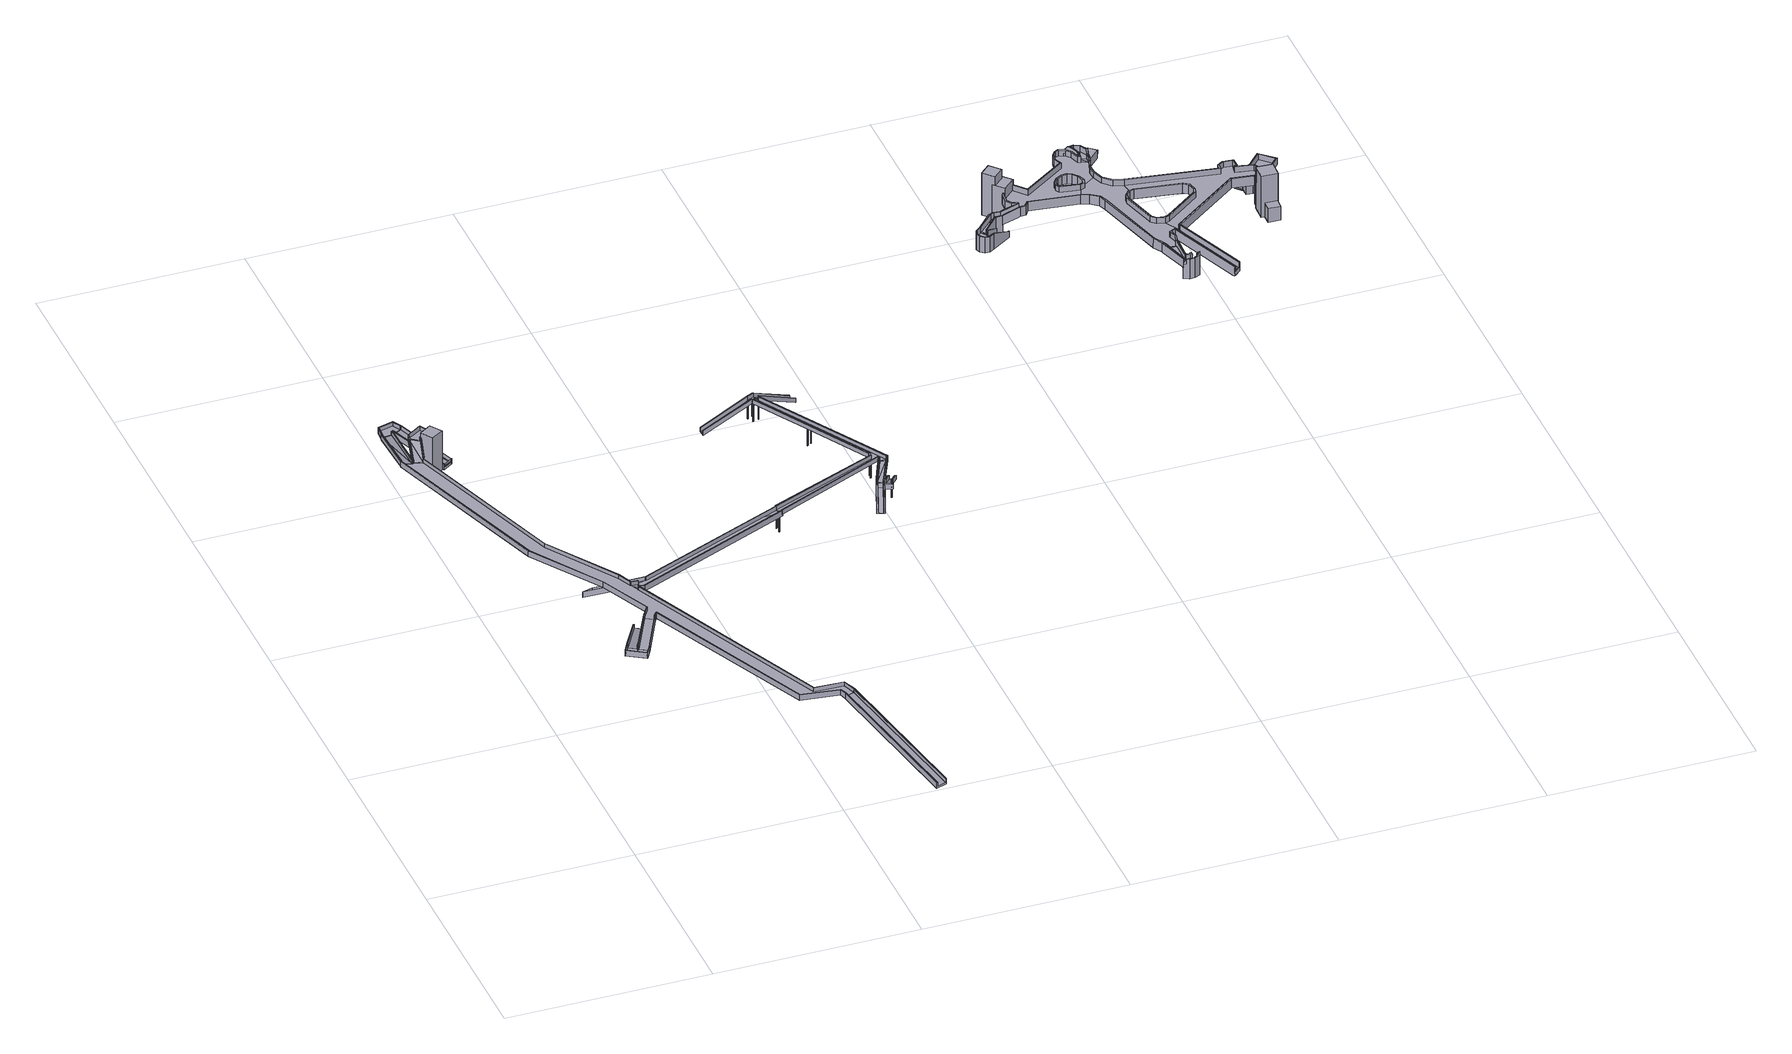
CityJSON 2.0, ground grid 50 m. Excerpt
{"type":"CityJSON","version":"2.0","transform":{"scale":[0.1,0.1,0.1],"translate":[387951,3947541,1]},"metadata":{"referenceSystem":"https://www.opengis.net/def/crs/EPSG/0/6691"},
"CityObjects":{
"bridge1":{"type":"Bridge","geometry":[{"type":"MultiSurface","lod":"2","boundaries":[[[0,1,2]],[[3,4,0]],[[0,5,3]],[[5,0,2]],[[6,4,7]],[[3,7,4]],[[8,9,10,11,12,13,14]],[[15,16,17,18,19,20]],[[21,22,23]],[[24,25,26,6]],[[27,28,7,3]],[[29,27,3,5,2,30]],[[4,6,26,31,32,33,1,0]],[[12,11,28,27]],[[30,13,12,29]],[[27,29,12]],[[19,33,32,20]],[[31,26,25,15,20]],[[32,31,20]],[[34,35,23,22]],[[35,34,9,36]],[[16,36,9,17]],[[17,37,18]],[[37,8,14]],[[17,8,37]],[[34,38,10,9]],[[9,8,17]],[[39,40,41]],[[42,43,44]],[[41,42,39]],[[43,42,41]],[[41,40,45]],[[42,44,46]],[[47,48,49,50,51,52,53]],[[54,55,56,57,58,59,60,61]],[[62,63,44,43]],[[41,45,64,65,62,43]],[[66,67,40,39,42,46,68,69]],[[53,63,62,47]],[[62,65,47]],[[47,65,64,48]],[[66,69,57]],[[66,57,56,67]],[[69,68,58,57]],[[50,49,70]],[[61,51,50]],[[54,61,50]],[[71,52,51]],[[55,54,70]],[[71,61,60]],[[50,70,54]],[[51,61,71]],[[64,45,40,67,56,55,70,49,48]],[[59,58,68,46]],[[72,73,74]],[[75,76,77]],[[77,76,78]],[[72,74,75]],[[76,75,74]],[[73,79,74]],[[80,81,82,83,84,85,86]],[[87,88,89,90,91,92,60,59,58]],[[93,94,73,72,75,77,95,96]],[[74,79,97,98,99,100,78,76]],[[93,96,83]],[[93,83,82,94]],[[95,84,83,96]],[[99,98,87]],[[58,100,99,87]],[[98,97,88,87]],[[92,86,101]],[[91,102,80]],[[60,92,101]],[[86,85,101]],[[86,92,91]],[[102,81,80]],[[90,102,91]],[[91,80,86]],[[78,100,58,59]],[[89,88,97,79]],[[103,104,105]],[[104,106,107]],[[107,108,104]],[[106,109,107]],[[109,110,107]],[[104,108,105]],[[111,90,89,88,112,113,114,115]],[[116,117,118,119,120,121]],[[122,123,105,108,107,110,124,125]],[[104,103,126,127,128,129,109,106]],[[122,125,112]],[[122,112,88,123]],[[124,113,112,125]],[[127,116,128]],[[121,130,131,132,129,128,116]],[[127,126,117,116]],[[111,119,133]],[[133,119,118]],[[134,115,114]],[[119,111,115]],[[135,134,136]],[[115,134,135,120]],[[111,133,90]],[[119,115,120]],[[137,109,129,132]],[[105,123,88,89]],[[109,137,138,139,110]],[[140,114,113,141]],[[142,143,140,141]],[[142,131,136,143]],[[144,124,110,139]],[[144,139,138,145]],[[145,138,137,132]],[[142,141,113,124,144,145,132,131]],[[143,136,134,114,140]],[[59,46,44,146,147,77,78]],[[85,84,148,149]],[[150,149,148,151]],[[53,52,150,151]],[[95,77,147,152]],[[152,147,146,153]],[[153,146,44,63]],[[53,151,148,84,95,152,153,63]],[[52,71,60,101,85,149,150]],[[154,155,156,157,158,159,160,161,162]],[[162,163,164,165,166,167,168,169,168,170,171,172,160,159,154]],[[173,174,175,176,177,178]],[[179,180,181,182,183,164,184,185]],[[186,172,171,187,188]],[[163,189,184,164]],[[161,190,189,163,162]],[[188,191,178,177,186]],[[189,190,185,184]],[[173,192,173,193,194,183,182,195,196,197,174]],[[198,199,197,196,200,201,202,203,195,182,181,204,205,206,207]],[[208,175,174,197,199,209]],[[204,181,180,210]],[[211,169,193,173,212]],[[213,214,215,216,187,171,170,217]],[[178,218,219,173]],[[168,169,211,220,221,222,223]],[[224,191,188,187,216]],[[213,217,225,226]],[[191,224,218,178]],[[222,226,225,223]],[[173,192,173,219,227,228,229,220,211,212]],[[173,192,173,178]],[[170,168,223,225,217]],[[213,226,222,221]],[[224,216,215,230,231,218]],[[232,233,167,166]],[[234,235,194,193,169,168,236]],[[235,234,237,238]],[[164,183,238,237,184]],[[167,233,239,240]],[[239,233,232,241]],[[241,232,166,165,242]],[[239,241,242,184,237,234,236,240]],[[238,183,194,235]],[[184,242,165,164]],[[240,236,168,167]],[[243,244,245,246,247,248]],[[203,249,250,195]],[[202,251,249,203]],[[201,252,251,202]],[[200,253,252,201]],[[196,254,253,200]],[[195,250,254,196]],[[154,247,246,155]],[[155,246,245,156]],[[156,245,244,157]],[[157,244,243,158]],[[158,243,248,159]],[[159,248,247,154]],[[255,256,257,258,259,260,24,6,7,261]],[[262,263,262,264,22,21]],[[263,265,266,267,268,269,270,262]],[[271,272,266,265,273]],[[274,275,274,276]],[[10,277,278,279,280,275,274,11]],[[281,282,260,259]],[[258,283,281,259]],[[283,258,257,273]],[[261,7,28,276]],[[282,281,283,273,265,263]],[[274,276,28,11]],[[272,284,285,267,266]],[[286,264,262,270,287,288,289,290,291,292,279,278,293]],[[279,292,287,270,269,294,295,296,297,298,299,280]],[[300,301,302,268,267,285,303,304,305,306,284,272,271]],[[294,269,268,302,307,308,309,310,301,300,275,280,299]],[[277,311,312,38,34,22,264,286,313,314,315,316,293,278]],[[10,38,312,317,318,319,320,311,277]],[[321,322,323,324]],[[25,24,260,282,263,325,322,321,326]],[[23,35,36,16,327,328]],[[24,25,15,25]],[[329,328,327,330,324,323,331,332]],[[329,332,263,262]],[[324,330,326,321]],[[322,325,331,323]],[[16,15,25,326,330,327]],[[332,331,325,263]],[[328,329,262,21,23]],[[333,255,261,334]],[[257,256,335,273]],[[300,271,275]],[[336,337,271,273]],[[338,339,340,337,336,341,333,334]],[[275,340,339,274]],[[333,341,335,256,255]],[[261,276,338,334]],[[341,336,273,335]],[[276,274,339,338]],[[340,275,271,337]],[[342,343,344,345,346]],[[347,348,344,349]],[[350,351,352,353,354,355,356,343,342]],[[351,357,358,352]],[[358,357,359,346,345,360,361,362]],[[363,354,353,362,361]],[[359,350,342,346]],[[360,345,344,348]],[[350,359,357,351]],[[361,360,348,347,348,364,363]],[[358,362,353,352]],[[349,344,352,365,366,367,368,369,370,371,2,1,372,373,374]],[[348,363,364]],[[356,375,376,352,344,343]],[[377,378,354,363,364,363]],[[379,19,18,380,381,382,383,384,385]],[[33,386,1]],[[13,387,176,388,14]],[[389,390,391,392,393,394]],[[395,389,394,396,397]],[[398,399,397,396,400,352,376]],[[400,401,365,352]],[[374,402,348,347,349]],[[373,372,403,379]],[[1,386,403,372]],[[30,2,371,404]],[[404,371,370,405]],[[406,405,370,369]],[[368,367,407,408]],[[366,409,407,367]],[[365,401,409,366]],[[410,377,363,348,402]],[[403,386,33,19,379]],[[405,406,387,13,30,404]],[[409,401,400,396,394,393,408,407]],[[390,389,395,411,412,413,414]],[[208,388,176,175]],[[385,384,415,416,417,418,419,420,421,422,423,424]],[[425,426,427,428,429,391,390,414,430,431,411,395,397,432,433,381,380,434,435,436,437,438]],[[355,439,440,420,419,416,415,441,442,443,444,445,375,356]],[[446,447,382,381,433,448,449,450,451,432,397,399]],[[452,453,383,382,447,454,455,446,399,398]],[[415,384,383,453,456,457,452,398,376,375,445,441]],[[458,210,180,179,392,391,429,438,437,459,460,434,380,18,37,14,388,208,209]],[[378,424,423,461,462,463,464,422,421,420,440,465,466,467,468,439,355,354]],[[378,377,410,469,385,424]],[[185,190,161,160,172,186,177,176,387,406,369,368,408,393,392,179]],[[470,471,472,473]],[[410,474,475,476,469]],[[477,379,385,478,479]],[[480,481,473,472]],[[482,483,471,470]],[[481,480,475,474]],[[483,482,477,479]],[[469,476,478,385]],[[477,482,470,473,481,474,410,402,374,373,379]],[[479,478,476,475,480,472,471,483]],[[484,485,486,487,488,489,230,215,214,213,221,490,491,492,103,105,89,79,73,493,494,495,496,497,498,499,500,501,502,503]],[[219,218,504,505,227]],[[506,505,504,507]],[[506,507,508,509,510]],[[511,512,513,514]],[[514,515,516,511]],[[516,515,517,518]],[[518,517,519,520]],[[521,522,523,524]],[[521,524,525,526]],[[527,526,525,528]],[[81,527,528,82]],[[529,530,118,117]],[[529,531,532,530]],[[531,222,221,220,532]],[[222,533,490,221]],[[489,534,231,230]],[[534,489,488,535]],[[535,488,487,536]],[[537,536,487,486]],[[484,538,539,485]],[[538,484,503,540]],[[540,503,502,541]],[[541,502,501,542]],[[500,543,544,542,501]],[[495,545,546,547,496]],[[545,495,494,548]],[[549,548,494,493]],[[94,549,493,73]],[[550,126,103,492]],[[551,550,492,491]],[[533,551,491,490]],[[231,534,535,536,537,508,507,504,218]],[[519,517,515,514,513,539,538,540,541,542,544,552]],[[549,94,82,528,525,524,523,546,545,548]],[[529,117,126,550,551,533,222,531]],[[505,506,510,553,512,511,516,518,520,554,555,556,522,521,526,527,81,102,90,133,118,530,532,220,229,228,227]],[[537,486,485,557,537,508]],[[513,512,513,539]],[[500,552,544,543]],[[523,522,523,546]],[[558,559,557,485]],[[508,560,561,562]],[[513,512,553,563,564]],[[537,557,559,565]],[[566,558,485,539]],[[565,560,508,509,508,537]],[[539,513,564,566]],[[553,562,561,563]],[[562,553,510,509,508]],[[564,563,561,560,565,559,558,566]],[[567,568,569,570,571,572,573,574]],[[575,576,577,578]],[[576,579,580,577]],[[581,580,579,582]],[[567,574,583,584]],[[585,583,574,573]],[[585,573,572,586,587]],[[588,584,583,585,587,582,579,576,575]],[[580,581,589,590,591,578,577]],[[592,591,578,575,578,591]],[[582,581,582,587]],[[593,594,571,570]],[[595,596,589,581,582]],[[597,592,591,590,598,599,600]],[[572,571,594,601,586]],[[602,593,570,569,603]],[[601,595,582,587,586]],[[599,602,603,604,600]],[[598,590,589,596]],[[604,603,569,568]],[[598,596,595,601,594,593,602,599]],[[500,543,500,499,498,497,605,567]],[[523,522,556,591,592,597,600,604,568,604]],[[520,519,588,575,578]],[[606,605,497,546]],[[552,500,567,584]],[[606,546,547,546,523,604]],[[552,584,588,519]],[[556,555,554,520,578,591]],[[584,567,605,606,604,568,567,584,588]],[[547,546,497,496]],[[520,519,552,519]],[[607,608,609,610]],[[121,120,135,611,612,609,608,130]],[[608,607,613,611,135,136,131,130]],[[610,614,613,607]],[[609,612,614,610]],[[615,616,617,618,619,620]],[[621,622,623,624]],[[625,626,627,628]],[[629,630,631,632,633,634]],[[635,636,637,638,639,640]],[[641,642,643,644]],[[645,646,647,648,649,650]],[[651,652,653,654,655,656]],[[657,658,659,660,661,662]],[[663,664,665,666,667,668]],[[669,670,671,672,673,674]],[[675,676,677,678,679,680]],[[681,682,683,684,685]],[[613,614,612,611]],[[686,687,688,689,690,691]],[[692,693,694,695,696,697]],[[698,699,700,701,702,703]],[[704,705,706,707,708,709]],[[251,252,253,254,250,249]],[[48,56,710,711]],[[455,644,643,446]],[[454,641,644,455]],[[447,642,641,454]],[[446,643,642,447]],[[457,628,627,452]],[[457,456,625,628]],[[456,453,626,625]],[[453,452,627,626]],[[291,662,661,292]],[[290,657,662,291]],[[289,658,657,290]],[[288,659,658,289]],[[287,660,659,288]],[[292,661,660,287]],[[651,656,284,306]],[[651,306,305,652]],[[304,653,652,305]],[[303,654,653,304]],[[285,655,654,303]],[[284,656,655,285]],[[310,650,649,301]],[[309,645,650,310]],[[308,646,645,309]],[[307,647,646,308]],[[302,648,647,307]],[[301,649,648,302]],[[298,640,639,299]],[[297,635,640,298]],[[296,636,635,297]],[[295,637,636,296]],[[294,638,637,295]],[[299,639,638,294]],[[629,634,311,320]],[[630,629,320,319]],[[631,630,319,318]],[[317,632,631,318]],[[633,632,317,312]],[[633,312,311,634]],[[619,293,316,620]],[[315,615,620,316]],[[314,616,615,315]],[[313,617,616,314]],[[286,618,617,313]],[[293,619,618,286]],[[468,686,691,439]],[[686,468,467,687]],[[466,688,687,467]],[[465,689,688,466]],[[440,690,689,465]],[[439,691,690,440]],[[464,664,663,422]],[[463,665,664,464]],[[462,666,665,463]],[[461,667,666,462]],[[461,423,668,667]],[[423,422,663,668]],[[418,621,624,419]],[[418,417,622,621]],[[417,416,623,622]],[[416,419,624,623]],[[437,680,679,459]],[[436,675,680,437]],[[435,676,675,436]],[[434,677,676,435]],[[460,678,677,434]],[[459,679,678,460]],[[428,674,673,429]],[[427,669,674,428]],[[426,670,669,427]],[[426,425,671,670]],[[425,438,672,671]],[[429,673,672,438]],[[206,703,702,207]],[[205,698,703,206]],[[204,699,698,205]],[[700,699,204,210,458]],[[199,198,701,700,458,209]],[[207,702,701,198]],[[413,697,696,414]],[[412,692,697,413]],[[411,693,692,412]],[[431,694,693,411]],[[430,695,694,431]],[[414,696,695,430]],[[451,709,708,432]],[[450,704,709,451]],[[449,705,704,450]],[[448,706,705,449]],[[433,707,706,448]],[[432,708,707,433]],[[444,685,684,445]],[[444,443,681,685]],[[443,442,682,681]],[[442,441,683,682]],[[441,445,684,683]]]}]},
"bridge2":{"type":"Bridge","geometry":[{"type":"MultiSurface","lod":"2","boundaries":[[[712,713,714]],[[712,715,713]],[[712,716,717]],[[716,718,719]],[[714,716,712]],[[716,719,717]],[[720,721,722,723,724,725,726]],[[727,728,729,730,731,732,733,734]],[[735,736,715,712]],[[717,719,737,738,735,712]],[[713,739,740,741,742,718,716,714]],[[735,722,721,736]],[[722,738,737,723]],[[735,738,722]],[[732,742,741,733]],[[740,739,743,744,734,733]],[[741,740,733]],[[726,730,729]],[[720,726,745]],[[729,745,726]],[[729,728,745]],[[726,725,730]],[[730,746,731]],[[746,725,724]],[[746,730,725]],[[747,748,743,739,713]],[[749,750,751]],[[749,752,750]],[[753,754,755]],[[749,753,752]],[[754,753,749]],[[753,755,756,757]],[[758,759,760,761,762,763,764,765,766,767,768]],[[769,770,771,772,773,774,775]],[[776,777,750,752,753,757,778,779]],[[749,751,780,781,782,783,755,754]],[[776,762,761,777]],[[776,779,762]],[[778,763,762,779]],[[775,783,782,769]],[[782,781,769]],[[769,781,780,770]],[[784,759,758]],[[768,773,772,768,785]],[[758,772,784]],[[772,771,784]],[[773,786,774]],[[758,768,772]],[[786,773,768]],[[764,786,768,765]],[[787,788,789]],[[789,790,787]],[[791,792,790,789]],[[793,794,795,788,787,796,797,798,799]],[[800,801,802,803,804,805,806,807]],[[808,809,810,797,811,812,813]],[[814,815,816,817,791,789,788,795]],[[790,792,818,819,820,821,822,823,824,796,787]],[[816,815,805]],[[805,815,806]],[[823,812,811,824]],[[825,819,826]],[[813,812,823,822]],[[820,819,825]],[[810,809,801,800]],[[809,802,801]],[[802,809,808]],[[796,824,811,797]],[[827,828,818,792]],[[829,830,831]],[[830,832,833]],[[834,835,829]],[[836,834,829]],[[830,833,831]],[[829,831,836]],[[837,838,839,840,841,842,843]],[[844,845,846,847,848,849,850]],[[851,852,834,836,831,833,853,854]],[[855,832,830,829,835,856,857,858]],[[841,852,851,842]],[[851,854,842]],[[842,854,853,843]],[[858,857,844]],[[858,844,850,855]],[[856,845,844,857]],[[859,840,839]],[[860,838,837]],[[847,838,848]],[[838,860,848]],[[846,859,847]],[[860,849,848]],[[839,838,847]],[[847,859,839]],[[853,833,832,855,850,849,860,837,843]],[[861,862,863]],[[864,865,866,863]],[[862,861,867]],[[861,868,869,867]],[[870,864,863]],[[870,863,862]],[[871,872,873,874,875,876,877,878]],[[879,880,881,882,883,884,885,886]],[[870,862,867,887,888,889,890,864]],[[891,868,861,892]],[[893,892,861,863]],[[894,893,863,866]],[[888,871,889]],[[889,871,878]],[[872,871,888,887]],[[891,892,883,882]],[[892,893,883]],[[884,883,893,894]],[[880,879,895]],[[874,886,896]],[[886,885,896]],[[895,874,873]],[[879,874,895]],[[896,875,874]],[[886,874,879]],[[868,891,882,881]],[[897,864,890,898]],[[899,900,901]],[[901,902,903]],[[901,904,905,906,869,868,881,907,908,909,902]],[[910,900,911]],[[900,899,911]],[[899,901,903]],[[912,913,914,915,916,917]],[[918,917,916,919,910,911,920,921]],[[922,923,918,921,924]],[[925,926,904,901]],[[927,925,901,900,910,919]],[[903,902,928,929,930,920,911,899]],[[925,927,914]],[[914,927,915]],[[919,916,915,927]],[[921,920,930,924]],[[924,929,928,922]],[[929,924,930]],[[931,932,933]],[[934,935,936]],[[937,938,933,939]],[[940,939,933,935,941]],[[938,931,933]],[[942,941,935,934]],[[936,943,944,945,946,947,948,934]],[[949,950,945,944,951]],[[952,953,931,954]],[[955,956,954,931,938,937]],[[942,934,948,957]],[[943,936,935,933,958,959]],[[958,933,932,960]],[[961,962,956,955]],[[952,954,956,962]],[[957,948,947]],[[959,958,951]],[[944,943,959,951]],[[958,960,949,951]],[[963,964,965]],[[963,965,966]],[[967,968,969]],[[970,967,969]],[[963,968,967]],[[963,967,964]],[[971,972,973,974,975]],[[962,961,976,977,952]],[[978,970,953,952]],[[967,970,978,979,980,981,965,964]],[[966,982,983,984,985,969,968,963]],[[979,977,980]],[[981,980,977,976]],[[977,979,978,952]],[[984,974,973,985]],[[983,974,984]],[[975,974,983,982]],[[986,987,988]],[[987,986,989]],[[799,989,793]],[[990,987,989]],[[991,986,988]],[[990,989,799]],[[992,993,994,995,996]],[[997,998,999,1000]],[[1001,991,1002,1000]],[[1003,1004,793,989,986,991,1001,1005]],[[1006,988,987,990,799,1007,1008,1009]],[[1003,1005,999]],[[1003,999,998,1004]],[[1001,1000,999,1005]],[[1006,1009,996,995]],[[1009,1008,996]],[[996,1008,1007,992]],[[1010,1011,1012]],[[1013,1014,1015,1016]],[[1013,1016,1017,1018,1019]],[[1010,1013,1019]],[[1014,1020,1015]],[[1019,1011,1010]],[[1021,1022,1023,1024,1020,1014]],[[1025,1023,1022,1026,1027]],[[1000,1002,1011,1028]],[[1029,1030,1028,1011,1019,1018]],[[1012,1031,1032,1033,1021,1014,1013,1010]],[[997,1030,1029]],[[1000,1028,1030,997]],[[1033,1026,1022,1021]],[[1033,1032,1026]],[[1031,1027,1026,1032]],[[1034,1035,1036,1037]],[[1035,1038,1039,1040,1041,1036]],[[1034,1042,1038,1035]],[[1043,1044,1042,1034,1037,1045]],[[1045,1037,1036,1041]],[[1045,1041,1040,1046,1047,1048,1043]],[[1049,1046,1040,1039,1050,1051,1052,1053,1054,1055]],[[1043,1048,1056,1044]],[[1056,1048,1047,1057]],[[1058,1059,1060,1051,1050,1057,1047,1046,1049,1061]],[[1062,1063,1064,1065,1066]],[[1062,1067,1068,1063]],[[1067,1062,1066,1069]],[[1064,1063,1068,1070]],[[922,928,1071,1072,1073,1074,1075,1076]],[[926,925,914,913,872,887,1077,1078,1079]],[[1074,1073,907,881,880,1080,1081]],[[895,873,1082,1080,880]],[[872,913,912,1082,873]],[[922,1076,1083,923]],[[1076,1075,1084,1083]],[[1075,1074,1081,1084]],[[867,869,1077,887]],[[1072,908,907,1073]],[[1079,1078,906,905]],[[906,1078,1077,869]],[[1079,905,904,926]],[[928,902,909,1071]],[[1071,909,908,1072]],[[1085,1086,1087,1088]],[[1089,1090,1091,1092]],[[1093,1090,1089,1094,1095,1086,1085]],[[1088,1087,1096,1097,1098,1099,1100,1092,1091,1101]],[[1096,1087,1086,1102,1103]],[[1104,1105,1106,1107]],[[1107,1106,1108,1109]],[[1105,1110,1108,1106]],[[1111,1110,1105,1104]],[[1112,1113,1114,1115]],[[1114,1116,1093,1085,1088,1101,1117,1115]],[[1113,1118,1116,1114]],[[1112,1119,1111,1104,1107,1109,1118,1113]],[[1112,1115,1117,1119]],[[991,988,1120,1121,1012,1011,1002]],[[1025,1027,1122,1123]],[[1124,1123,1122,1125]],[[995,994,1124,1125]],[[1126,1120,988,1006]],[[1127,1031,1012,1121]],[[1127,1121,1120,1126]],[[995,1125,1122,1027,1031,1127,1126,1006]],[[1007,1128,1129,992]],[[807,806,815,814,1130,1004,998,1131]],[[1129,1128,798,797,810,1132,1133]],[[1132,810,800,1017,1016,1015,1020,1024]],[[992,1129,1133,993]],[[800,807,1131,1029,1018,1017]],[[1029,1131,998,997]],[[1128,1007,799,798]],[[1130,814,795,794]],[[1004,1130,794,793]],[[719,718,1134,966,965]],[[975,1135,1136,971]],[[1135,732,731,1137,1136]],[[1137,731,746,724,940,941,942,957,947,946]],[[723,976,961,955,937,939,940,724]],[[719,965,981,737]],[[982,966,1134,1138]],[[718,742,1138,1134]],[[723,737,981,976]],[[742,732,1135,975,982,1138]],[[755,1139,1140,1141,1142,756]],[[763,1143,764]],[[1144,1145,1146,1147]],[[1148,1146,1145,1149]],[[1149,1150,1065,1064,1070,1148]],[[1151,1152,1069,1066,1065,1150]],[[775,774,1153,1152,1151]],[[1153,774,786,764,1143]],[[1154,778,757,756]],[[1155,1154,756,1142]],[[1156,1155,1142,1141]],[[1157,1156,1141,1140]],[[1158,1157,1140,1139]],[[783,1158,1139,755]],[[1145,1144,1159,1160,763,778,1154,1155,1156,1157,1158,783,775,1151,1150,1149]],[[767,766,1160,1159,1161,1162,1163,1164,1165,1166]],[[1167,1161,1159,1144,1147]],[[766,765,768,785,1168,1143,763,1160]],[[767,1166,1169,1170,1168,785,768]],[[1171,1172,1170,1169]],[[1173,1174,1172,1171]],[[1175,1176,1174,1173]],[[1162,1177,1176,1175,1178,1163]],[[1161,1167,1177,1162]],[[1179,1180,1181,1182]],[[817,816,805,804,1183,1184,1185,1186,1187,1188,1189,1190,770,780,1191,1192,1193,1194,1195,1196,1197,1198]],[[1099,1098,1199,1200,1201,852,841,1202,1203,1204]],[[828,1205,1206,1102,1086,1095,1207,1208,1209,826,819,818]],[[898,890,889,878,877,1210,1211,845,856,1212,1213,1214,1215]],[[1216,1217,1218,1219,1220,736,721,1221,1222,1223,1224,1225,1226,1227,884,894,1228,1229,1230]],[[1058,1231,1232,1233,1234,1235,1236,1237,1238,1239,761,1240,1241,1242,1243,1244,1245,1246,1247,1059]],[[1248,1249,1250,1054,1053,1251,1252,1253,743,748]],[[1190,1254,771,770]],[[1189,1255,1254,1190]],[[1188,1256,1255,1189]],[[1257,1256,1188,1187]],[[1258,1257,1187,1186]],[[1259,1258,1186,1185]],[[1259,1185,1184,1260]],[[1261,1260,1184,1183]],[[803,1261,1183,804]],[[1209,1262,821,820,825,826]],[[1209,1208,1263,1262]],[[1207,1264,1263,1208]],[[1099,1204,1265,1100]],[[1094,1264,1207,1095]],[[1265,1204,1203,1266]],[[1203,1202,1267,1266]],[[1202,841,840,1267]],[[845,1211,1268,846]],[[1210,1269,1268,1211]],[[877,876,1269,1210]],[[885,884,1227,1270]],[[1270,1227,1226,1271]],[[1271,1226,1225,1272]],[[1225,1224,1273,1272]],[[1224,1223,1274,1273]],[[1223,1222,1275,1274]],[[1221,1276,1275,1222]],[[1221,721,720,1276]],[[743,1253,744]],[[1252,1277,727,734,744,1253]],[[1277,1252,1251,1278]],[[1052,1278,1251,1053]],[[1059,1247,1279,1060]],[[1280,1279,1247,1246]],[[1280,1246,1245,1281]],[[1281,1245,1244,1282]],[[1282,1244,1243,1283]],[[1284,1283,1243,1242]],[[1284,1242,1241,1164,1163,1178]],[[1240,1165,1164,1241]],[[761,760,759,1169,1166,1165,1240]],[[760,750,777,761,1239,1285]],[[1191,780,751,1286]],[[1191,1286,1287,1192]],[[1192,1287,1288,1193]],[[1193,1288,1289,1194]],[[1194,1289,1290,1195]],[[1195,1290,1291,1196]],[[1196,1291,1292,1197]],[[1197,1292,1293,1198]],[[1198,1293,791,817]],[[1205,828,827,1294]],[[1205,1294,1295,1206]],[[1102,1206,1295,1103]],[[1097,1296,1199,1098]],[[1297,1298,1201,1200]],[[1296,1297,1200,1199]],[[1201,1298,834,852]],[[1212,856,835,1299]],[[1300,1301,1214,1213]],[[1212,1299,1300,1213]],[[1214,1301,1302,1215]],[[898,1215,1302,897]],[[1228,865,1303,1229]],[[1229,1303,1304,1230]],[[1230,1304,1305,1216]],[[1216,1305,1306,1217]],[[1217,1306,1307,1218]],[[1218,1307,1308,1219]],[[1219,1308,1309,1220]],[[1220,1309,715,736]],[[1248,748,747,1310]],[[1248,1310,1311,1249]],[[1249,1311,1312,1250]],[[1054,1250,1312,1055]],[[1061,1313,1231,1058]],[[1231,1313,1314,1232]],[[1232,1314,1315,1233]],[[1233,1315,1316,1234]],[[1234,1316,1317,1235]],[[1235,1317,1318,1236]],[[1236,1318,1181,1180,1179,1237]],[[1182,1319,1238,1237,1179]],[[1238,1319,1285,1239]],[[771,1254,1255,1320,1321,1322,1323,1324,1325,1326,1327,1328,1329,1274,1275,1276,720,745,728,727,1277,1278,1052,1051,1060,1279,1280,1281,1282,1283,1284,1178,1175,1173,1171,1169,759,784]],[[876,875,896,885,1270,1271,1272,1273,1274,1329,1330,1320,1255,1256,1257,1258,1331,1332,1333,1334,1335,1336,1337,1338,840,859,846,1268,1269]],[[803,802,808,813,822,821,1262,1263,1264,1094,1089,1092,1100,1265,1266,1267,840,1338,1339,1340,1341,1342,1331,1258,1259,1260,1261]],[[1228,894,866,865]],[[1343,1344,1332,1331]],[[1344,1345,1333,1332]],[[1346,1347,1323,1322]],[[1345,1348,1334,1333]],[[1347,1349,1324,1323]],[[1348,1350,1335,1334]],[[1349,1351,1325,1324]],[[1350,1352,1336,1335]],[[1351,1353,1326,1325]],[[1352,1354,1337,1336]],[[1353,1355,1327,1326]],[[1354,1356,1338,1337]],[[1355,1357,1328,1327]],[[1356,1358,1339,1338]],[[1357,1359,1329,1328]],[[1358,1360,1340,1339]],[[1359,1361,1330,1329]],[[1360,1362,1341,1340]],[[1361,1363,1320,1330]],[[1362,1364,1342,1341]],[[1363,1365,1321,1320]],[[1364,1343,1331,1342]],[[1365,1346,1322,1321]],[[750,760,1285,1319,1182,1181,1318,1317,1316,1315,1314,1313,1061,1049,1055,1312,1311,1310,747,713,715,1309,1308,1307,1366,1367,1368,1369,1370,1371,1372,1373,1374,1375,1287,1286,751]],[[1294,827,792,791,1293,1292,1291,1290,1376,1377,1378,1379,1380,1381,1382,1297,1296,1097,1096,1103,1295]],[[1383,1366,1307,1306,1305,1304,1303,865,864,897,1302,1301,1300,1299,835,834,1298,1297,1382,1384,1385,1386,1387,1388,1376,1290,1289,1288,1287,1375]],[[1389,1390,1391,1392,1393,932,931,953,970,969]],[[949,1394,1395,950]],[[1394,1396,1397,1395]],[[1396,1398,1399,1397]],[[1398,1400,1401,1399]],[[1400,1402,1403,1401]],[[1402,973,972,1403]],[[960,932,1393,1404]],[[1404,1393,1392,1405]],[[1405,1392,1391,1406]],[[1406,1391,1390,1407]],[[1407,1390,1389,1408]],[[1408,1389,969,985]],[[973,1402,1400,1398,1396,1394,949,960,1404,1405,1406,1407,1408,985]],[[1409,1410,1411,1347,1346,1365,1363,1412]],[[1351,1349,1347,1411,1413,1414,1415,1416,1417,1418,1419,1412,1363,1361,1359,1357,1355,1353]],[[1412,1375,1374,1409]],[[1419,1383,1375,1412]],[[1418,1366,1383,1419]],[[1417,1367,1366,1418]],[[1416,1368,1367,1417]],[[1415,1369,1368,1416]],[[1414,1370,1369,1415]],[[1413,1371,1370,1414]],[[1411,1372,1371,1413]],[[1410,1373,1372,1411]],[[1409,1374,1373,1410]],[[1354,1352,1420,1421,1422,1423,1424,1360,1358,1356]],[[1425,1420,1352,1350,1348,1345,1426,1427]],[[1362,1360,1424,1428,1429,1430,1431,1426,1345,1344,1343,1364]],[[1428,1378,1377,1429]],[[1424,1379,1378,1428]],[[1423,1380,1379,1424]],[[1422,1381,1380,1423]],[[1421,1382,1381,1422]],[[1420,1384,1382,1421]],[[1425,1385,1384,1420]],[[1427,1386,1385,1425]],[[1426,1387,1386,1427]],[[1431,1388,1387,1426]],[[1430,1376,1388,1431]],[[1429,1377,1376,1430]],[[1038,1042,1044,1056,1057,1050,1039]],[[1091,1090,1093,1116,1118,1109,1108,1110,1111,1119,1117,1101]],[[1152,1153,1143,1168,1170,1172,1174,1176,1177,1167,1147,1146,1148,1070,1068,1067,1069]],[[1082,912,917,918,923,1083,1084,1081,1080]],[[945,950,1395,1397,1399,1401,1403,972,971,1136,1137,946]],[[1133,1132,1024,1023,1025,1123,1124,994,993]]]}]}
},
"vertices":[
[1037,1161,76],[1038,1164,77],[1023,1165,77],[1001,1119,54],[1013,1114,54],[1022,1162,76],[1011,1111,53],[1000,1116,53],[1018,1163,74],[998,1120,53],[997,1117,51],[997,1117,63],[998,1120,64],[1020,1166,87],[1020,1166,76],[1014,1111,63],[1020,1122,57],[1040,1161,75],[1042,1164,76],[1042,1164,87],[1040,1161,86],[1014,1110,52],[1014,1110,51],[1014,1111,51],[1014,1110,53],[1014,1110,63],[1011,1111,63],[1001,1119,64],[1000,1116,63],[1022,1162,86],[1023,1165,87],[1013,1114,64],[1037,1161,86],[1039,1164,87],[1011,1111,51],[1015,1113,52],[1015,1113,53],[1023,1165,76],[1008,1113,51],[120,1544,32],[122,1542,32],[141,1557,32],[44,1663,62],[66,1675,62],[65,1676,62],[142,1555,32],[43,1665,62],[142,1558,42],[143,1556,42],[143,1556,27],[142,1558,27],[68,1676,57],[67,1677,57],[67,1677,72],[119,1543,27],[120,1541,27],[120,1541,42],[42,1662,72],[41,1664,72],[41,1664,62],[41,1664,57],[42,1662,57],[66,1675,72],[65,1676,72],[142,1555,42],[141,1557,42],[120,1544,42],[122,1542,42],[43,1665,72],[44,1663,72],[142,1555,27],[65,1676,57],[9,1518,83],[9,1516,83],[32,1514,83],[16,1660,62],[39,1662,62],[16,1662,62],[39,1664,62],[32,1512,83],[7,1519,78],[7,1517,78],[7,1517,93],[14,1660,72],[14,1662,72],[14,1662,57],[14,1660,57],[34,1514,93],[34,1512,93],[34,1512,83],[34,1512,78],[34,1514,78],[41,1662,57],[9,1518,93],[9,1516,93],[16,1662,72],[16,1660,72],[32,1512,93],[32,1514,93],[39,1662,72],[39,1664,72],[16,1662,57],[9,1516,78],[57,1508,83],[58,1510,84],[36,1512,83],[67,1554,109],[47,1569,109],[36,1514,84],[67,1556,110],[47,1572,110],[34,1514,79],[45,1571,119],[45,1573,120],[45,1573,105],[45,1571,104],[60,1510,94],[59,1508,93],[59,1508,78],[60,1510,79],[69,1553,104],[69,1553,119],[36,1514,94],[36,1512,93],[47,1572,120],[47,1569,119],[57,1508,93],[58,1510,94],[67,1554,119],[67,1556,120],[68,1554,119],[69,1555,120],[68,1556,120],[57,1508,78],[67,1556,105],[68,1554,104],[69,1555,105],[68,1556,110],[93,1573,110],[81,1594,110],[82,1597,105],[82,1597,120],[96,1572,120],[96,1572,105],[81,1594,120],[93,1573,120],[54,1696,62],[18,1686,62],[17,1688,72],[17,1688,57],[55,1698,57],[55,1698,72],[18,1686,72],[54,1696,72],[739,1050,76],[739,1051,76],[739,1052,76],[740,1052,76],[741,1051,76],[740,1050,76],[742,1050,76],[737,1065,76],[702,1050,76],[368,909,76],[367,910,76],[365,909,76],[365,910,76],[345,902,76],[343,901,76],[342,901,76],[349,887,76],[353,880,76],[743,1047,76],[353,878,71],[746,1046,71],[746,1046,76],[744,1045,76],[744,1045,86],[353,878,86],[736,1067,76],[739,1068,76],[739,1068,71],[697,1051,71],[367,910,71],[367,910,86],[736,1067,86],[743,1047,86],[352,880,77],[352,880,86],[368,909,86],[737,1065,86],[353,880,86],[349,887,71],[342,901,71],[343,901,71],[739,1050,71],[740,1050,71],[744,1050,71],[739,1065,71],[739,1066,71],[741,1051,71],[740,1052,71],[739,1052,71],[739,1051,71],[739,1067,71],[738,1067,71],[738,1066,71],[738,1065,71],[740,1065,76],[739,1066,76],[739,1067,76],[342,901,72],[353,878,72],[326,893,83],[333,877,83],[330,884,83],[335,873,83],[344,899,77],[336,871,93],[336,871,78],[325,895,78],[325,895,83],[325,895,93],[343,901,87],[335,873,93],[344,899,87],[326,893,93],[336,872,78],[333,877,78],[330,884,78],[336,872,83],[336,872,93],[263,975,28],[243,967,28],[238,968,37],[238,968,22],[343,901,86],[263,977,37],[263,977,22],[243,967,38],[345,902,86],[263,975,38],[365,909,86],[741,1051,77],[740,1052,77],[739,1052,77],[739,1051,77],[739,1050,77],[740,1050,77],[739,1051,26],[739,1050,26],[739,1052,26],[740,1052,26],[741,1051,26],[740,1050,26],[1005,1093,53],[1005,1094,53],[1008,1092,53],[1009,1095,53],[1023,1090,53],[1029,1105,53],[993,1098,53],[1031,1104,51],[1031,1104,63],[1022,1107,51],[1025,1086,63],[1025,1086,51],[1025,1088,51],[1028,1094,51],[1030,1099,51],[1031,1101,51],[1008,1092,51],[1018,1088,51],[1008,1092,63],[990,1099,63],[990,1099,51],[993,1098,63],[996,1113,51],[993,1107,51],[991,1102,51],[991,1100,51],[1023,1090,63],[1029,1105,63],[1009,1095,63],[1023,1088,51],[1024,1088,51],[1014,1107,51],[1029,1101,51],[1029,1102,51],[1029,1103,51],[1028,1103,51],[1027,1102,51],[1028,1101,51],[1013,1107,51],[994,1100,51],[995,1101,51],[994,1102,51],[993,1102,51],[993,1101,51],[993,1100,51],[1005,1094,51],[1009,1094,51],[1010,1094,51],[1024,1089,51],[1024,1090,51],[1023,1090,51],[1022,1089,51],[1010,1095,51],[1010,1096,51],[1009,1096,51],[1008,1095,51],[998,1113,51],[999,1113,51],[1014,1108,51],[1014,1109,51],[1013,1109,51],[1012,1108,51],[1000,1114,51],[999,1115,51],[998,1115,51],[998,1114,51],[1017,1109,53],[1028,1105,53],[1058,1162,20],[1046,1167,20],[1028,1105,63],[1017,1109,63],[1043,1168,30],[1043,1168,19],[1061,1161,19],[1046,1167,30],[1058,1162,30],[1061,1161,30],[987,1043,22],[975,1048,22],[1005,1094,63],[990,1042,32],[990,1042,21],[975,1048,32],[972,1049,32],[972,1049,21],[987,1043,32],[832,1479,78],[830,1484,77],[827,1489,77],[714,1485,23],[715,1476,22],[827,1490,87],[827,1489,87],[827,1490,77],[832,1479,88],[834,1476,88],[834,1476,77],[825,1492,75],[825,1492,76],[826,1490,76],[830,1484,76],[715,1473,32],[715,1474,20],[715,1476,32],[714,1485,33],[714,1488,33],[714,1488,22],[825,1492,87],[825,1492,86],[837,1478,77],[1008,1188,77],[1007,1177,77],[737,1065,77],[743,1047,77],[1019,1168,77],[1023,1168,77],[850,1482,77],[853,1483,77],[844,1498,77],[834,1477,76],[834,1476,76],[843,1501,87],[843,1501,76],[853,1483,87],[1040,1167,76],[1028,1187,76],[961,1301,76],[936,1343,76],[857,1476,76],[853,1483,76],[1038,1164,87],[744,1045,87],[790,1065,76],[1004,1179,76],[998,1177,76],[976,1168,76],[736,1068,76],[736,1068,87],[1004,1179,87],[1004,1183,76],[1004,1187,87],[1004,1187,76],[878,1402,76],[902,1361,76],[834,1476,87],[837,1478,87],[844,1498,87],[850,1482,87],[1023,1168,87],[1019,1168,87],[743,1047,87],[1007,1177,87],[737,1065,87],[1008,1188,87],[843,1500,87],[1007,1179,76],[1006,1179,76],[1005,1178,76],[1006,1177,76],[855,1476,76],[851,1481,76],[852,1482,76],[851,1483,76],[850,1482,76],[842,1490,76],[835,1496,76],[841,1496,76],[842,1496,76],[845,1496,76],[1021,1168,76],[1020,1169,76],[1019,1169,76],[1019,1168,76],[1019,1167,76],[1007,1177,76],[1007,1178,76],[1007,1187,76],[1008,1187,76],[1038,1167,76],[1038,1168,76],[1037,1168,76],[1036,1167,76],[1020,1167,76],[828,1490,76],[829,1490,76],[837,1477,76],[837,1478,76],[836,1478,76],[835,1478,76],[836,1477,76],[917,1346,76],[918,1345,76],[1008,1188,76],[1008,1189,76],[1007,1189,76],[1006,1188,76],[927,1352,76],[928,1351,76],[919,1346,76],[918,1347,76],[929,1352,76],[928,1353,76],[740,1066,76],[1037,1166,76],[1038,1166,76],[843,1497,76],[842,1498,76],[841,1498,76],[841,1497,76],[830,1491,76],[829,1492,76],[828,1492,76],[828,1491,76],[843,1500,76],[851,1486,78],[960,1539,10],[952,1551,10],[844,1498,78],[843,1500,88],[951,1554,20],[951,1554,9],[853,1483,88],[961,1537,9],[961,1537,20],[952,1551,20],[844,1498,88],[851,1485,88],[960,1539,20],[618,332,83],[624,316,83],[646,323,83],[635,356,83],[563,358,83],[334,871,83],[323,894,83],[308,928,83],[195,1102,83],[154,1089,83],[267,915,83],[325,788,83],[308,762,83],[308,761,83],[327,750,83],[319,755,83],[328,749,83],[335,761,83],[337,761,83],[525,346,83],[564,360,93],[564,360,78],[636,357,78],[636,357,93],[648,324,93],[647,324,93],[647,324,78],[617,331,78],[622,315,78],[622,315,93],[617,331,93],[524,344,93],[524,344,78],[336,759,93],[336,759,78],[329,748,93],[329,748,78],[323,788,78],[306,762,78],[306,762,93],[323,788,93],[266,914,93],[266,914,78],[152,1088,78],[152,1088,93],[196,1103,93],[196,1103,78],[310,929,93],[310,929,78],[323,894,93],[334,871,93],[563,358,93],[635,356,93],[646,323,93],[618,332,93],[624,316,93],[525,346,93],[337,761,93],[335,761,93],[327,749,83],[327,749,93],[325,788,93],[308,761,93],[308,762,93],[267,915,93],[154,1089,93],[195,1102,93],[308,928,93],[328,749,93],[622,316,78],[327,750,78],[319,755,78],[306,763,78],[646,324,83],[728,7,13],[750,14,13],[752,15,23],[752,15,8],[648,324,78],[726,6,8],[726,6,23],[750,14,23],[728,7,23],[284,668,62],[262,681,62],[261,682,62],[261,683,62],[243,694,62],[242,693,62],[231,674,62],[273,649,62],[286,668,72],[273,646,72],[273,646,57],[286,668,57],[229,673,72],[229,673,57],[241,695,57],[241,695,72],[273,649,72],[284,668,72],[231,674,72],[242,693,72],[243,694,72],[285,667,72],[241,694,57],[262,681,57],[263,682,57],[263,682,62],[316,786,36],[297,797,36],[295,798,46],[295,798,31],[262,682,62],[317,785,31],[317,785,46],[262,682,72],[297,797,46],[316,786,46],[261,682,72],[262,681,72],[264,680,62],[264,680,72],[97,1573,132],[68,1554,132],[87,1526,132],[116,1544,132],[68,1554,26],[87,1526,26],[97,1573,26],[116,1544,26],[1013,1109,26],[1014,1109,26],[1014,1108,26],[1014,1107,26],[1013,1107,26],[1012,1108,26],[851,1483,26],[852,1482,26],[851,1481,26],[850,1482,26],[929,1352,26],[928,1351,26],[927,1352,26],[928,1353,26],[998,1114,26],[998,1115,26],[999,1115,26],[1000,1114,26],[999,1113,26],[998,1113,26],[993,1102,26],[994,1102,26],[995,1101,26],[994,1100,26],[993,1100,26],[993,1101,26],[919,1346,26],[918,1345,26],[917,1346,26],[918,1347,26],[1009,1096,26],[1010,1096,26],[1010,1095,26],[1010,1094,26],[1009,1094,26],[1008,1095,26],[1022,1089,26],[1023,1090,26],[1024,1090,26],[1024,1089,26],[1024,1088,26],[1023,1088,26],[1028,1103,26],[1029,1103,26],[1029,1102,26],[1029,1101,26],[1028,1101,26],[1027,1102,26],[841,1496,26],[841,1497,26],[841,1498,26],[842,1498,26],[843,1497,26],[842,1496,26],[1019,1169,26],[1020,1169,26],[1021,1168,26],[1020,1167,26],[1019,1167,26],[1019,1168,26],[1037,1168,26],[1038,1168,26],[1038,1167,26],[1038,1166,26],[1037,1166,26],[1036,1167,26],[836,1478,26],[837,1478,26],[837,1477,26],[836,1477,26],[835,1478,26],[828,1491,26],[828,1492,26],[829,1492,26],[830,1491,26],[829,1490,26],[828,1490,26],[1006,1179,26],[1007,1179,26],[1007,1178,26],[1007,1177,26],[1006,1177,26],[1005,1178,26],[738,1067,26],[739,1067,26],[740,1066,26],[739,1065,26],[738,1065,26],[738,1066,26],[1007,1189,26],[1008,1189,26],[1008,1188,26],[1008,1187,26],[1007,1187,26],[1006,1188,26],[120,1541,37],[143,1556,37],
[1654,1965,79],[1659,1976,81],[1656,1977,79],[1657,1964,81],[1623,1985,63],[1622,1973,63],[1620,1986,61],[1619,1973,61],[1657,1961,71],[1657,1961,96],[1654,1962,94],[1619,1970,76],[1619,1970,51],[1622,1970,53],[1654,1962,69],[1645,1983,71],[1659,1979,71],[1656,1980,69],[1623,1988,53],[1620,1989,51],[1620,1989,76],[1623,1988,78],[1645,1983,89],[1654,1965,94],[1657,1964,96],[1619,1973,76],[1622,1973,78],[1659,1976,96],[1656,1977,94],[1623,1985,78],[1620,1986,76],[1659,1979,96],[1645,1982,89],[1659,1976,71],[1619,1973,51],[1659,1982,81],[1659,1982,96],[1870,2095,80],[1854,2099,81],[1870,2092,81],[1854,2102,80],[1860,2123,73],[1876,2117,73],[1876,2120,72],[1861,2126,72],[1860,2126,72],[1851,2103,70],[1851,2100,71],[1851,2100,81],[1851,2100,96],[1857,2125,88],[1857,2128,87],[1857,2128,62],[1857,2127,62],[1857,2127,87],[1857,2124,87],[1857,2124,63],[1873,2094,95],[1872,2091,96],[1872,2091,71],[1873,2094,70],[1878,2115,63],[1879,2118,62],[1879,2118,87],[1854,2102,95],[1854,2099,96],[1860,2126,87],[1860,2123,88],[1870,2092,96],[1870,2095,95],[1876,2117,88],[1876,2120,87],[1854,2099,71],[1858,2124,63],[1876,2120,62],[2186,1939,52],[2186,1955,52],[2170,1964,81],[2167,1946,81],[2168,1966,81],[2165,1947,81],[2203,1957,52],[2196,1953,52],[2189,1954,52],[2189,1938,52],[2189,1935,52],[2202,1934,52],[2213,1947,52],[2189,1957,42],[2186,1959,42],[2171,1968,71],[2168,1969,71],[2168,1969,96],[2171,1968,96],[2186,1959,67],[2189,1957,67],[2167,1943,71],[2186,1936,42],[2189,1935,42],[2189,1935,67],[2186,1936,67],[2184,1937,71],[2189,1954,67],[2186,1955,67],[2170,1964,96],[2168,1966,96],[2165,1947,96],[2167,1946,96],[2183,1941,72],[2183,1941,71],[2184,1940,71],[2186,1939,67],[2189,1938,67],[2175,1942,84],[2167,1944,96],[2164,1941,81],[2164,1941,96],[1958,1758,79],[2057,1658,22],[2070,1669,22],[2059,1656,21],[2072,1667,21],[1969,1771,81],[1956,1760,81],[1971,1769,79],[2074,1669,11],[2072,1671,12],[1973,1771,69],[1971,1773,71],[1971,1773,96],[2072,1671,37],[2074,1669,36],[1956,1756,94],[1953,1759,96],[1953,1759,71],[1956,1756,69],[2054,1656,12],[2056,1654,11],[2056,1654,36],[1971,1769,94],[1969,1771,96],[2072,1667,36],[2070,1669,37],[2059,1656,36],[1956,1760,96],[1958,1758,94],[2057,1658,37],[1969,1771,71],[2059,1656,11],[1942,1682,58],[1950,1692,59],[1914,1716,79],[1938,1717,81],[1911,1719,81],[1910,1719,81],[1952,1689,56],[1943,1680,56],[1951,1689,56],[1940,1714,81],[1952,1695,74],[1954,1692,71],[1954,1692,46],[1952,1695,49],[1943,1713,71],[1942,1717,71],[1942,1717,96],[1943,1713,96],[1940,1680,48],[1941,1677,46],[1941,1677,56],[1941,1677,71],[1909,1717,94],[1907,1719,96],[1907,1719,71],[1909,1717,69],[1952,1689,71],[1950,1692,74],[1940,1714,96],[1938,1717,96],[1943,1680,71],[1942,1682,73],[1914,1716,94],[1910,1719,96],[1952,1689,46],[1938,1717,71],[1939,1717,81],[1939,1717,96],[1987,1711,37],[1968,1710,34],[1967,1694,56],[1983,1691,56],[1984,1694,54],[1967,1691,56],[1967,1688,56],[1964,1688,56],[1949,1673,56],[1968,1673,56],[1978,1680,56],[1968,1713,34],[1988,1714,34],[1964,1691,18],[1964,1691,71],[1964,1694,71],[1965,1710,49],[1965,1713,49],[1965,1713,18],[1991,1714,18],[1968,1713,49],[1988,1714,49],[1991,1714,49],[1986,1691,71],[1986,1691,18],[1990,1711,52],[1967,1694,71],[1967,1691,71],[1968,1710,49],[1983,1691,71],[1984,1694,69],[1987,1711,52],[1576,1950,45],[1583,1935,45],[1586,1937,44],[1621,1982,20],[1628,1964,21],[1631,1965,20],[1605,1971,29],[1579,1951,44],[1611,1971,27],[1619,1970,24],[1619,1979,21],[1620,1981,21],[1631,1965,35],[1632,1963,35],[1632,1963,18],[1620,1984,18],[1620,1984,35],[1621,1982,35],[1584,1933,60],[1584,1933,18],[1587,1934,59],[1575,1952,60],[1575,1952,45],[1576,1950,60],[1605,1971,44],[1579,1951,59],[1620,1981,36],[1586,1937,59],[1628,1964,36],[1583,1935,60],[1602,1971,45],[1601,1970,46],[1594,1984,60],[1599,1972,60],[1601,1974,61],[1596,1985,61],[1576,1956,47],[1567,1967,47],[1565,1966,45],[1573,1955,45],[1595,1988,18],[1563,1968,18],[1563,1968,60],[1592,1987,75],[1595,1988,76],[1602,1971,76],[1578,1954,62],[1573,1955,60],[1576,1956,62],[1599,1972,75],[1601,1974,76],[1596,1985,76],[1594,1984,75],[1567,1967,62],[1565,1966,60],[2231,1985,24],[2245,1972,24],[2248,1973,22],[2205,1960,50],[2215,1948,50],[2233,1988,22],[2215,1944,67],[2215,1944,18],[2250,1971,18],[2250,1971,37],[2248,1970,39],[2201,1960,35],[2201,1960,67],[2228,1987,39],[2231,1990,37],[2233,1988,37],[2231,1990,22],[2205,1960,65],[2203,1957,67],[2231,1985,39],[2248,1973,37],[2213,1947,67],[2215,1948,65],[2245,1972,39],[2215,2000,22],[2228,1992,22],[2217,2002,22],[2178,1967,19],[2175,1965,19],[2189,1954,19],[2189,1955,19],[2189,1957,19],[2195,1957,19],[2226,1989,22],[2189,1951,19],[2175,1965,34],[2173,1967,34],[2173,1967,18],[2189,1951,18],[2215,2004,18],[2175,1969,34],[2215,2004,37],[2228,1992,37],[2195,1957,34],[2226,1989,37],[2217,2002,37],[2215,2000,37],[2178,1967,34],[1629,2090,133],[1605,2068,133],[1628,2043,133],[1652,2065,133],[1605,2068,18],[1622,2050,18],[1622,2050,109],[1628,2043,109],[1629,2090,18],[1646,2072,109],[1646,2072,18],[1652,2065,109],[1645,2025,109],[1674,2052,109],[1650,2077,109],[1645,2025,81],[1645,2025,18],[1645,2025,71],[1642,2028,71],[1642,2028,96],[1644,2026,96],[1644,2026,81],[1650,2077,18],[1673,2052,18],[1671,2049,96],[1673,2051,96],[1673,2051,71],[1671,2049,81],[1927,2186,40],[1909,2203,40],[1864,2159,40],[1873,2154,40],[1881,2141,40],[1926,2186,18],[1909,2203,18],[1881,2141,18],[1864,2159,18],[1978,1680,71],[1968,1673,71],[1949,1673,71],[1955,1670,71],[1968,1670,71],[1981,1677,71],[1951,1689,71],[1964,1688,71],[1967,1688,71],[1941,1677,18],[1955,1670,18],[1954,1692,18],[1981,1677,18],[1968,1670,18],[2221,1877,96],[2222,1895,96],[2195,1896,96],[2194,1878,96],[2222,1895,71],[2222,1895,18],[2195,1896,18],[2195,1896,71],[2221,1877,18],[2221,1886,71],[2221,1886,96],[2195,1896,81],[2195,1895,81],[2195,1895,96],[2194,1887,96],[2194,1887,71],[2194,1878,18],[2219,1895,96],[2219,1895,81],[2198,1839,56],[2197,1816,56],[2227,1814,56],[2228,1838,56],[2227,1814,18],[2228,1838,18],[2197,1816,18],[2198,1839,18],[2189,1839,130],[2229,1838,130],[2231,1876,130],[2191,1878,130],[2231,1876,18],[2191,1878,18],[2229,1838,18],[2189,1839,18],[2292,2020,22],[2261,2049,22],[2260,2053,37],[2260,2053,18],[2296,2021,18],[2296,2021,37],[2292,2020,37],[2261,2049,37],[2202,1934,67],[2206,1934,67],[2196,1953,67],[2195,1957,67],[2189,1935,18],[2206,1934,18],[1604,1988,61],[1603,1991,76],[1603,1991,18],[1620,1989,18],[1604,1988,76],[1881,2135,72],[1871,2152,72],[1858,2158,72],[1851,2157,72],[1857,2128,18],[1848,2157,87],[1847,2159,87],[1847,2159,18],[1848,2157,18],[1859,2161,18],[1859,2161,87],[1873,2154,87],[1884,2136,87],[1884,2136,18],[1879,2118,18],[1861,2126,87],[1851,2157,87],[1858,2158,87],[1871,2152,87],[1881,2135,87],[1852,2149,87],[1857,2137,87],[1846,2160,87],[1829,2147,87],[1827,2140,87],[1832,2139,87],[1843,2127,87],[1844,2122,87],[1846,2160,18],[1857,2124,18],[1844,2122,71],[1844,2122,18],[1840,2129,71],[1840,2129,18],[1834,2135,71],[1834,2135,18],[1827,2137,71],[1827,2137,18],[1829,2147,18],[1827,2140,71],[1830,2136,87],[1827,2137,87],[1827,2137,81],[1830,2136,81],[2145,1971,96],[2131,1962,96],[2129,1949,96],[1915,1984,96],[1891,1991,96],[1871,2009,96],[1862,2035,96],[1861,2054,96],[1858,2054,96],[1859,2034,96],[1869,2008,96],[1889,1988,96],[1914,1981,96],[2132,1946,96],[2134,1960,96],[2146,1968,96],[2140,1903,96],[1969,1775,96],[1967,1773,96],[2141,1900,96],[2192,1892,96],[2191,1887,96],[2206,1933,96],[2218,1911,96],[2223,1886,96],[2221,1912,96],[2208,1935,96],[1947,1735,96],[1943,1754,96],[1954,1763,96],[1952,1761,96],[1939,1755,96],[1944,1735,96],[1841,1940,96],[1822,1954,96],[1802,1962,96],[1680,1978,96],[1670,1965,96],[1672,1962,96],[1681,1975,96],[1801,1959,96],[1821,1952,96],[1839,1938,96],[1846,1920,96],[1895,1741,96],[1911,1719,96],[1897,1742,96],[1849,1921,96],[1698,2019,96],[1804,2092,96],[1797,2110,96],[1800,2127,96],[1807,2137,96],[1816,2141,96],[1830,2136,96],[1840,2126,96],[1847,2101,96],[1843,2127,96],[1832,2139,96],[1816,2144,96],[1805,2139,96],[1797,2128,96],[1794,2110,96],[1801,2093,96],[1698,2023,96],[1647,1985,96],[1638,1997,96],[1640,2022,96],[1637,2023,96],[1635,1997,96],[1645,1982,96],[1861,2054,71],[1862,2035,71],[1871,2009,71],[1891,1991,71],[1915,1984,71],[2129,1949,71],[2131,1962,71],[2145,1971,71],[2208,1935,71],[2221,1912,71],[2223,1886,71],[2191,1887,71],[2192,1892,71],[2141,1900,71],[1943,1754,71],[1947,1735,71],[1894,1741,71],[1846,1920,71],[1839,1938,71],[1821,1952,71],[1801,1959,71],[1681,1975,71],[1672,1962,71],[1635,1997,71],[1637,2023,71],[1698,2023,71],[1801,2093,71],[1794,2110,71],[1797,2128,71],[1805,2139,71],[1816,2144,71],[1847,2101,81],[1858,2054,81],[1859,2034,81],[1869,2008,81],[1889,1988,81],[1914,1981,81],[2132,1946,81],[2134,1960,81],[2146,1968,81],[2206,1933,81],[2218,1911,81],[2140,1903,81],[1969,1775,81],[1967,1773,81],[1954,1763,81],[1952,1761,81],[1939,1755,81],[1944,1735,81],[1897,1742,81],[1849,1921,81],[1841,1940,81],[1822,1954,81],[1802,1962,81],[1680,1978,81],[1670,1965,81],[1647,1985,81],[1638,1997,81],[1640,2022,81],[1698,2019,81],[1804,2092,81],[1797,2110,81],[1800,2127,81],[1807,2137,81],[1816,2141,81],[1840,2126,81],[1826,2014,71],[1820,2029,71],[1810,2041,71],[1801,2045,71],[1789,2044,71],[1775,2036,71],[1767,2025,71],[1766,2016,71],[1770,2010,71],[1815,2001,71],[1823,2004,71],[1920,1937,71],[1910,1934,71],[1900,1923,71],[1898,1912,71],[1921,1827,71],[1931,1817,71],[1949,1814,71],[1958,1817,71],[2044,1882,71],[2047,1892,71],[2042,1911,71],[2031,1919,71],[1920,1937,96],[1910,1934,96],[1900,1923,96],[1810,2041,96],[1801,2045,96],[1898,1912,96],[1789,2044,96],[1921,1827,96],[1775,2036,96],[1931,1817,96],[1767,2025,96],[1949,1814,96],[1766,2016,96],[1958,1817,96],[1770,2010,96],[2044,1882,96],[1815,2001,96],[2047,1892,96],[1823,2004,96],[2042,1911,96],[1826,2014,96],[2031,1919,96],[1820,2029,96],[1816,1997,81],[1768,2006,81],[1762,2015,81],[1764,2027,81],[1773,2039,81],[1788,2048,81],[1802,2049,81],[1813,2044,81],[1824,2031,81],[1830,2014,81],[1920,1941,81],[2033,1923,81],[2046,1914,81],[2051,1892,81],[2047,1879,81],[1960,1814,81],[1949,1810,81],[1827,2001,81],[1929,1814,81],[1918,1825,81],[1894,1912,81],[1896,1924,81],[1907,1937,81],[1553,1957,45],[1549,1946,45],[1553,1936,45],[1561,1929,45],[1571,1928,45],[1572,1925,60],[1572,1925,18],[1560,1926,60],[1560,1926,18],[1550,1934,60],[1550,1934,18],[1546,1946,60],[1546,1946,18],[1551,1958,60],[1551,1958,18],[1571,1928,60],[1561,1929,60],[1553,1936,60],[1549,1946,60],[1553,1957,60],[1824,2031,96],[1813,2044,96],[1802,2049,96],[1830,2014,96],[1788,2048,96],[1773,2039,96],[1764,2027,96],[1762,2015,96],[1768,2006,96],[1816,1997,96],[1827,2001,96],[1929,1814,96],[1949,1810,96],[1960,1814,96],[2047,1879,96],[2051,1892,96],[1918,1825,96],[1896,1924,96],[1894,1912,96],[2046,1914,96],[2033,1923,96],[1920,1941,96],[1907,1937,96]
]}
